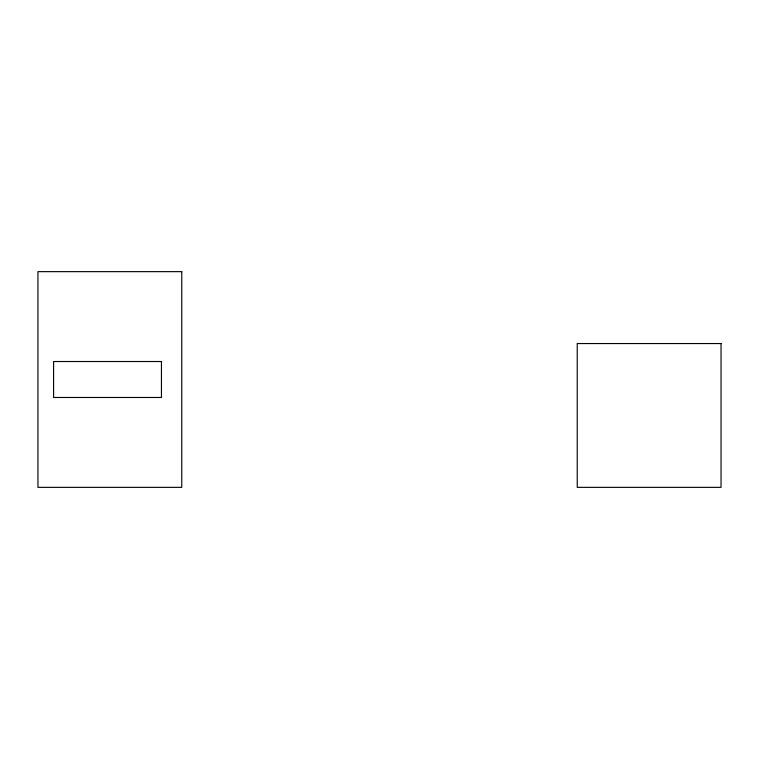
<?xml version="1.0" encoding="UTF-8"?>
<svg xmlns="http://www.w3.org/2000/svg" width="759" height="759" viewBox="0 0 759 759"><rect width="100%" height="100%" fill="white"/><g stroke="black" fill="none" stroke-linecap="round" stroke-linejoin="round"><path stroke-width="1.14" d="M181.762 271.646L37.95 271.646L37.95 487.354L181.762 487.354L181.762 271.646M721.05 343.552L577.238 343.552L577.238 487.354L721.05 487.354L721.05 343.552M161.449 361.521L53.585 361.521L53.585 397.479L161.449 397.479L161.449 361.521"/></g></svg>
